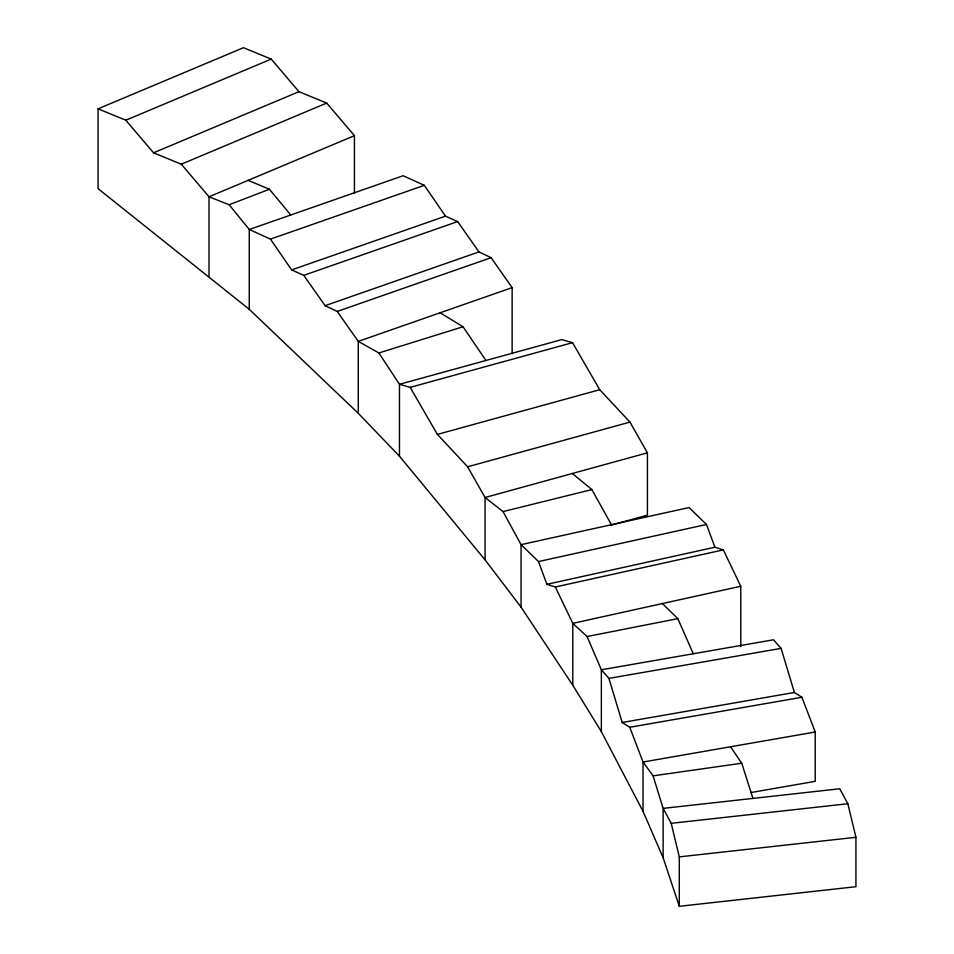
<?xml version="1.0" encoding="UTF-8"?>
<svg xmlns="http://www.w3.org/2000/svg" width="954" height="954" viewBox="0 0 954 954"><rect width="100%" height="100%" fill="white"/><g stroke="black" fill="none" stroke-linecap="round" stroke-linejoin="round"><path stroke-width="1.43" d="M98.071 108.828L125.809 120.228L153.546 152.807L181.284 164.207L209.021 196.798L229.151 204.74L249.268 229.497L270.447 239.108L291.626 269.91L303.766 275.348L325.099 305.674L337.227 311.445L358.263 341.389L378.869 352.956L399.476 384.283L410.172 387.36L437.385 434.404L467.615 466.792L485.061 497.511L503.056 511.582L521.051 544.662L538.497 561.572L546.916 584.313L555.335 586.984L572.782 623.356L587.068 636.533L601.366 669.791L608.914 678.389L622.199 722.488L629.747 727.27L643.032 762.019L653.073 775.852L663.125 808.372L839.759 788.779L847.844 803.733L855.929 837.29L855.929 886.707L679.296 906.3L663.125 857.694L643.032 811.353L601.366 731.67L572.782 685.234L521.051 607.149L485.061 559.843L399.476 456.203L358.263 413.297L249.268 309.323L98.071 188.653L98.071 108.828L243.473 47.7L271.21 59.1L298.948 91.679L326.685 103.08L354.423 135.671L354.423 193.316M125.809 120.228L271.21 59.1M153.546 152.807L298.948 91.679M181.284 164.207L326.685 103.08M354.423 135.671L209.021 196.798L209.021 276.612M229.151 204.74L269.457 189.262L290.767 214.996M270.447 239.108L424.315 185.338L445.506 216.153L457.634 221.578L478.968 251.904L491.107 257.687L512.131 287.619L512.131 353.66M291.626 269.91L445.506 216.153M303.766 275.348L457.634 221.578M325.099 305.674L478.968 251.904M337.227 311.445L491.107 257.687M512.131 287.619L358.263 341.389L358.263 413.297M378.869 352.956L463.036 326.757L485.956 360.481M410.172 387.36L572.531 342.677L599.732 389.721L629.962 422.109L647.42 452.828L647.42 515.16L610.584 525.296M437.385 434.404L599.732 389.721M467.615 466.792L629.962 422.109M647.42 452.828L485.061 497.511L485.061 559.843M503.056 511.582L591.874 489.593L611.407 524.7M538.497 561.572L706.485 524.473L714.904 547.214L723.323 549.886L740.769 586.257L740.769 646.669M546.916 584.313L714.904 547.214M555.335 586.984L723.323 549.886M740.769 586.257L572.782 623.356L572.782 685.234M587.068 636.533L677.829 618.633L693.272 653.764M608.914 678.389L781.099 648.374L794.384 692.473L801.932 697.267L815.217 732.016L815.217 781.338L750.989 792.535M622.199 722.488L794.384 692.473M629.747 727.27L801.932 697.267M815.217 732.016L643.032 762.019L643.032 811.353M653.073 775.852L741.747 763.236L752.944 798.403M663.125 857.694L663.125 808.372L671.211 823.326L847.844 803.733M671.211 823.326L679.296 856.883L855.929 837.29M572.531 342.677L561.834 339.6L399.476 384.283L399.476 456.203M248.135 180.354L269.457 189.262M424.315 185.338L403.137 175.739L249.268 229.497L249.268 309.323M440.128 312.781L463.036 326.757M572.328 473.494L591.874 489.593M706.485 524.473L689.038 507.564L521.051 544.662L521.051 607.149M662.374 603.572L677.829 618.633M781.099 648.374L773.539 639.776L601.366 669.791L601.366 731.67M730.561 746.767L741.747 763.236M679.296 856.883L679.296 906.3"/></g></svg>
